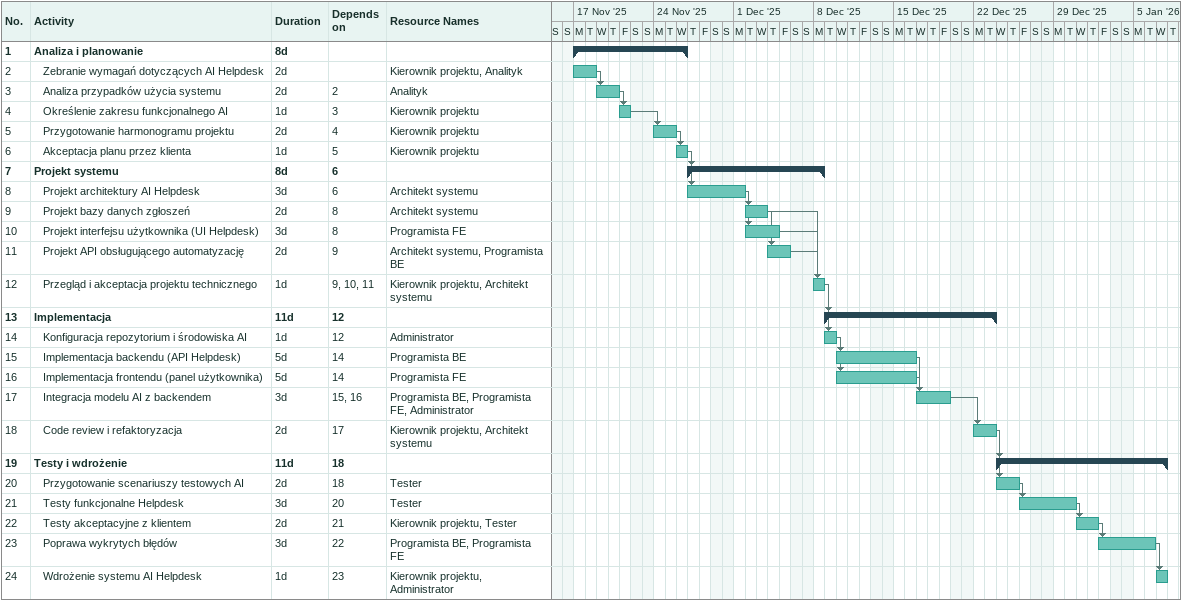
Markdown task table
| ID | Level | Task | Duration | Start | Finish | Predecessors | Resources |
|---|---|---|---|---|---|---|---|
| 1 | 1 | **Analiza i planowanie** | 8d | 2025-11-17 | 2025-11-26 |  |  |
| 2 | 2 | Zebranie wymagań dotyczących AI Helpdesk | 2d | 2025-11-17 | 2025-11-18 |  | Kierownik projektu, Analityk |
| 3 | 2 | Analiza przypadków użycia systemu | 2d | 2025-11-19 | 2025-11-20 | 2 | Analityk |
| 4 | 2 | Określenie zakresu funkcjonalnego AI | 1d | 2025-11-21 | 2025-11-21 | 3 | Kierownik projektu |
| 5 | 2 | Przygotowanie harmonogramu projektu | 2d | 2025-11-24 | 2025-11-25 | 4 | Kierownik projektu |
| 6 | 2 | Akceptacja planu przez klienta | 1d | 2025-11-26 | 2025-11-26 | 5 | Kierownik projektu |
| 7 | 1 | **Projekt systemu** | 8d | 2025-11-27 | 2025-12-08 | 6 |  |
| 8 | 2 | Projekt architektury AI Helpdesk | 3d | 2025-11-27 | 2025-12-01 | 6 | Architekt systemu |
| 9 | 2 | Projekt bazy danych zgłoszeń | 2d | 2025-12-02 | 2025-12-03 | 8 | Architekt systemu |
| 10 | 2 | Projekt interfejsu użytkownika (UI Helpdesk) | 3d | 2025-12-02 | 2025-12-04 | 8 | Programista FE |
| 11 | 2 | Projekt API obsługującego automatyzację | 2d | 2025-12-04 | 2025-12-05 | 9 | Architekt systemu, Programista BE |
| 12 | 2 | Przegląd i akceptacja projektu technicznego | 1d | 2025-12-08 | 2025-12-08 | 9, 10, 11 | Kierownik projektu, Architekt systemu |
| 13 | 1 | **Implementacja** | 11d | 2025-12-09 | 2025-12-23 | 12 |  |
| 14 | 2 | Konfiguracja repozytorium i środowiska AI | 1d | 2025-12-09 | 2025-12-09 | 12 | Administrator |
| 15 | 2 | Implementacja backendu (API Helpdesk) | 5d | 2025-12-10 | 2025-12-16 | 14 | Programista BE |
| 16 | 2 | Implementacja frontendu (panel użytkownika) | 5d | 2025-12-10 | 2025-12-16 | 14 | Programista FE |
| 17 | 2 | Integracja modelu AI z backendem | 3d | 2025-12-17 | 2025-12-19 | 15, 16 | Programista BE, Programista FE, Administrator |
| 18 | 2 | Code review i refaktoryzacja | 2d | 2025-12-22 | 2025-12-23 | 17 | Kierownik projektu, Architekt systemu |
| 19 | 1 | **Testy i wdrożenie** | 11d | 2025-12-24 | 2026-01-07 | 18 |  |
| 20 | 2 | Przygotowanie scenariuszy testowych AI | 2d | 2025-12-24 | 2025-12-25 | 18 | Tester |
| 21 | 2 | Testy funkcjonalne Helpdesk | 3d | 2025-12-26 | 2025-12-30 | 20 | Tester |
| 22 | 2 | Testy akceptacyjne z klientem | 2d | 2025-12-31 | 2026-01-01 | 21 | Kierownik projektu, Tester |
| 23 | 2 | Poprawa wykrytych błędów | 3d | 2026-01-02 | 2026-01-06 | 22 | Programista BE, Programista FE |
| 24 | 2 | Wdrożenie systemu AI Helpdesk | 1d | 2026-01-07 | 2026-01-07 | 23 | Kierownik projektu, Administrator |
